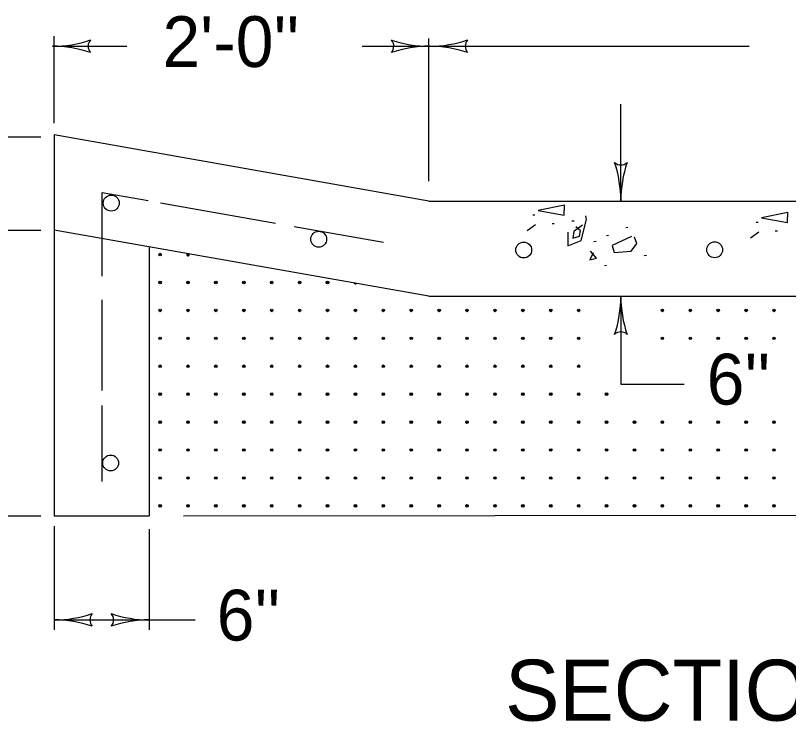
# Model space of a CAD drawing. Extents: x 999 to 1036.9, y 999.3 to 1022.6.
# Drawn here: x 1027.603 to 1030.65, y 1007.871 to 1010.653 of the extents above; entities that cross this region are included whole.
import ezdxf

# ---------------------------------------------------------------- set-up
doc = ezdxf.new("R2010")
doc.units = 0
doc.layers.add('Level 1', color=7, linetype='Continuous')
doc.layers.add('Level 2', color=7, linetype='Continuous')

msp = doc.modelspace()

# ---------------------------------------------------------------- linework, layer by layer
at = {"layer": 'Level 1'}
for p, q in [((1027.7553, 1010.2288), (1027.7553, 1010.5711)), ((1029.2325, 1009.9997), (1029.2325, 1010.5618)), ((1027.7485, 1010.5313), (1028.0417, 1010.5313)), ((1028.97, 1010.5313), (1029.2348, 1010.5313)), ((1029.2348, 1010.5313), (1030.4953, 1010.5313)), ((1029.9891, 1009.923), (1029.9891, 1010.3033)), ((1026.5169, 1010.1748), (1027.7033, 1010.1748)), ((1027.7553, 1010.1819), (1027.7553, 1008.6819)), ((1029.2325, 1009.9214), (1027.7554, 1010.1818)), ((1029.2325, 1009.9214), (1032.4825, 1009.9214)), ((1027.2206, 1009.8069), (1027.7033, 1009.8069)), ((1029.2325, 1009.5464), (1027.7553, 1009.8069)), ((1028.1303, 1009.7417), (1028.1303, 1008.6819)), ((1029.2325, 1009.5464), (1029.9891, 1009.5464)), ((1029.9891, 1009.5464), (1029.9891, 1009.2)), ((1029.9894, 1009.5464), (1032.4825, 1009.5464)), ((1029.9891, 1009.2), (1030.2391, 1009.2)), ((1026.5271, 1008.6816), (1027.7033, 1008.6816)), ((1027.7553, 1008.6819), (1028.1303, 1008.6819)), ((1028.2655, 1008.682), (1033.5165, 1008.6858)), ((1027.7553, 1008.6402), (1027.7553, 1008.2328)), ((1028.1303, 1008.6287), (1028.1303, 1008.2328)), ((1027.7553, 1008.2716), (1028.3105, 1008.2716))]:
    msp.add_line(p, q, dxfattribs=at)
for points in [[(1029.7669, 1009.9054), (1029.6634, 1009.8841), (1029.7658, 1009.8659), (1029.7669, 1009.9065)], [(1030.6471, 1009.8765), (1030.5436, 1009.8552), (1030.646, 1009.837), (1030.6471, 1009.8776)], [(1029.6503, 1009.8664), (1029.6418, 1009.8653)], [(1029.7797, 1009.7988), (1029.7797, 1009.7454), (1029.833, 1009.7658), (1029.8533, 1009.8489), (1029.8512, 1009.8628)], [(1029.8048, 1009.8429), (1029.7963, 1009.8418)], [(1030.5305, 1009.8375), (1030.5219, 1009.8364)], [(1029.6197, 1009.8052), (1029.6528, 1009.8287)], [(1029.7263, 1009.8324), (1029.7177, 1009.8313)], [(1029.8373, 1009.8265), (1029.8032, 1009.802), (1029.7999, 1009.7753), (1029.8266, 1009.7838), (1029.8298, 1009.8041), (1029.8117, 1009.8202)], [(1030.0168, 1009.8167), (1030.0083, 1009.8157)], [(1029.9409, 1009.7853), (1029.9323, 1009.7843)], [(1030.0309, 1009.7813), (1029.9552, 1009.7461), (1029.9627, 1009.7183), (1030.0299, 1009.7237), (1030.0523, 1009.7547), (1030.0427, 1009.7792)], [(1030.4998, 1009.7763), (1030.5329, 1009.7998)], [(1030.6064, 1009.8035), (1030.5978, 1009.8024)], [(1029.8912, 1009.7618), (1029.8827, 1009.7607)], [(1029.8801, 1009.7172), (1029.8673, 1009.6905), (1029.8928, 1009.6968), (1029.8694, 1009.7235)], [(1030.0902, 1009.7068), (1030.0816, 1009.7057)], [(1029.9331, 1009.6675), (1029.9245, 1009.6664)]]:
    msp.add_lwpolyline(points, dxfattribs=at)
for centre, radius in [((1028.1728, 1009.7107), 0.005), ((1028.1728, 1009.7107), 0.0025), ((1028.2828, 1009.7107), 0.0025), ((1028.1728, 1009.6007), 0.005), ((1028.1728, 1009.6007), 0.0025), ((1028.2828, 1009.6007), 0.005), ((1028.2828, 1009.6007), 0.0025), ((1028.3928, 1009.6007), 0.005), ((1028.3928, 1009.6007), 0.0025), ((1028.5028, 1009.6007), 0.005), ((1028.5028, 1009.6007), 0.0025), ((1028.6128, 1009.6007), 0.005), ((1028.6128, 1009.6007), 0.0025), ((1028.7228, 1009.6007), 0.005), ((1028.7228, 1009.6007), 0.0025), ((1028.8328, 1009.6007), 0.005), ((1028.8328, 1009.6007), 0.0025), ((1028.1728, 1009.4907), 0.005), ((1028.1728, 1009.4907), 0.0025), ((1028.2828, 1009.4907), 0.005), ((1028.2828, 1009.4907), 0.0025), ((1028.3928, 1009.4907), 0.005), ((1028.3928, 1009.4907), 0.0025), ((1028.5028, 1009.4907), 0.005), ((1028.5028, 1009.4907), 0.0025), ((1028.6128, 1009.4907), 0.005), ((1028.6128, 1009.4907), 0.0025), ((1028.7228, 1009.4907), 0.005), ((1028.7228, 1009.4907), 0.0025), ((1028.8328, 1009.4907), 0.005), ((1028.8328, 1009.4907), 0.0025), ((1028.9428, 1009.4907), 0.005), ((1028.9428, 1009.4907), 0.0025), ((1029.0528, 1009.4907), 0.005), ((1029.0528, 1009.4907), 0.0025), ((1029.1628, 1009.4907), 0.005), ((1029.1628, 1009.4907), 0.0025), ((1029.2728, 1009.4907), 0.005), ((1029.2728, 1009.4907), 0.0025), ((1029.3828, 1009.4907), 0.005), ((1029.3828, 1009.4907), 0.0025), ((1029.4928, 1009.4907), 0.005), ((1029.4928, 1009.4907), 0.0025), ((1029.6028, 1009.4907), 0.005), ((1029.6028, 1009.4907), 0.0025), ((1029.7128, 1009.4907), 0.005), ((1029.7128, 1009.4907), 0.0025), ((1029.8228, 1009.4907), 0.005), ((1029.8228, 1009.4907), 0.0025), ((1030.1528, 1009.4907), 0.005), ((1030.1528, 1009.4907), 0.0025), ((1030.2628, 1009.4907), 0.005), ((1030.2628, 1009.4907), 0.0025), ((1030.3728, 1009.4907), 0.005), ((1030.3728, 1009.4907), 0.0025), ((1030.4828, 1009.4907), 0.005), ((1030.4828, 1009.4907), 0.0025), ((1030.5928, 1009.4907), 0.005), ((1030.5928, 1009.4907), 0.0025), ((1028.1728, 1009.3807), 0.005), ((1028.1728, 1009.3807), 0.0025), ((1028.2828, 1009.3807), 0.005), ((1028.2828, 1009.3807), 0.0025), ((1028.3928, 1009.3807), 0.005), ((1028.3928, 1009.3807), 0.0025), ((1028.5028, 1009.3807), 0.005), ((1028.5028, 1009.3807), 0.0025), ((1028.6128, 1009.3807), 0.005), ((1028.6128, 1009.3807), 0.0025), ((1028.7228, 1009.3807), 0.005), ((1028.7228, 1009.3807), 0.0025), ((1028.8328, 1009.3807), 0.005), ((1028.8328, 1009.3807), 0.0025), ((1028.9428, 1009.3807), 0.005), ((1028.9428, 1009.3807), 0.0025), ((1029.0528, 1009.3807), 0.005), ((1029.0528, 1009.3807), 0.0025), ((1029.1628, 1009.3807), 0.005), ((1029.1628, 1009.3807), 0.0025), ((1029.2728, 1009.3807), 0.005), ((1029.2728, 1009.3807), 0.0025), ((1029.3828, 1009.3807), 0.005), ((1029.3828, 1009.3807), 0.0025), ((1029.4928, 1009.3807), 0.005), ((1029.4928, 1009.3807), 0.0025), ((1029.6028, 1009.3807), 0.005), ((1029.6028, 1009.3807), 0.0025), ((1029.7128, 1009.3807), 0.005), ((1029.7128, 1009.3807), 0.0025), ((1029.8228, 1009.3807), 0.005), ((1029.8228, 1009.3807), 0.0025), ((1030.1528, 1009.3807), 0.005), ((1030.1528, 1009.3807), 0.0025), ((1030.2628, 1009.3807), 0.005), ((1030.2628, 1009.3807), 0.0025), ((1030.3728, 1009.3807), 0.005), ((1030.3728, 1009.3807), 0.0025), ((1030.4828, 1009.3807), 0.005), ((1030.4828, 1009.3807), 0.0025), ((1030.5928, 1009.3807), 0.005), ((1030.5928, 1009.3807), 0.0025), ((1028.1728, 1009.2707), 0.005), ((1028.1728, 1009.2707), 0.0025), ((1028.2828, 1009.2707), 0.005), ((1028.2828, 1009.2707), 0.0025), ((1028.3928, 1009.2707), 0.005), ((1028.3928, 1009.2707), 0.0025), ((1028.5028, 1009.2707), 0.005), ((1028.5028, 1009.2707), 0.0025), ((1028.6128, 1009.2707), 0.005), ((1028.6128, 1009.2707), 0.0025), ((1028.7228, 1009.2707), 0.005), ((1028.7228, 1009.2707), 0.0025), ((1028.8328, 1009.2707), 0.005), ((1028.8328, 1009.2707), 0.0025), ((1028.9428, 1009.2707), 0.005), ((1028.9428, 1009.2707), 0.0025), ((1029.0528, 1009.2707), 0.005), ((1029.0528, 1009.2707), 0.0025), ((1029.1628, 1009.2707), 0.005), ((1029.1628, 1009.2707), 0.0025), ((1029.2728, 1009.2707), 0.005), ((1029.2728, 1009.2707), 0.0025), ((1029.3828, 1009.2707), 0.005), ((1029.3828, 1009.2707), 0.0025), ((1029.4928, 1009.2707), 0.005), ((1029.4928, 1009.2707), 0.0025), ((1029.6028, 1009.2707), 0.005), ((1029.6028, 1009.2707), 0.0025), ((1029.7128, 1009.2707), 0.005), ((1029.7128, 1009.2707), 0.0025), ((1029.8228, 1009.2707), 0.005), ((1029.8228, 1009.2707), 0.0025), ((1028.1728, 1009.1607), 0.005), ((1028.1728, 1009.1607), 0.0025), ((1028.2828, 1009.1607), 0.005), ((1028.2828, 1009.1607), 0.0025), ((1028.3928, 1009.1607), 0.005), ((1028.3928, 1009.1607), 0.0025), ((1028.5028, 1009.1607), 0.005), ((1028.5028, 1009.1607), 0.0025), ((1028.6128, 1009.1607), 0.005), ((1028.6128, 1009.1607), 0.0025), ((1028.7228, 1009.1607), 0.005), ((1028.7228, 1009.1607), 0.0025), ((1028.8328, 1009.1607), 0.005), ((1028.8328, 1009.1607), 0.0025), ((1028.9428, 1009.1607), 0.005), ((1028.9428, 1009.1607), 0.0025), ((1029.0528, 1009.1607), 0.005), ((1029.0528, 1009.1607), 0.0025), ((1029.1628, 1009.1607), 0.005), ((1029.1628, 1009.1607), 0.0025), ((1029.2728, 1009.1607), 0.005), ((1029.2728, 1009.1607), 0.0025), ((1029.3828, 1009.1607), 0.005), ((1029.3828, 1009.1607), 0.0025), ((1029.4928, 1009.1607), 0.005), ((1029.4928, 1009.1607), 0.0025), ((1029.6028, 1009.1607), 0.005), ((1029.6028, 1009.1607), 0.0025), ((1029.7128, 1009.1607), 0.005), ((1029.7128, 1009.1607), 0.0025), ((1029.8228, 1009.1607), 0.005), ((1029.8228, 1009.1607), 0.0025), ((1029.9328, 1009.1607), 0.005), ((1029.9328, 1009.1607), 0.0025), ((1028.1728, 1009.0507), 0.005), ((1028.1728, 1009.0507), 0.0025), ((1028.2828, 1009.0507), 0.005), ((1028.2828, 1009.0507), 0.0025), ((1028.3928, 1009.0507), 0.005), ((1028.3928, 1009.0507), 0.0025), ((1028.5028, 1009.0507), 0.005), ((1028.5028, 1009.0507), 0.0025), ((1028.6128, 1009.0507), 0.005), ((1028.6128, 1009.0507), 0.0025), ((1028.7228, 1009.0507), 0.005), ((1028.7228, 1009.0507), 0.0025), ((1028.8328, 1009.0507), 0.005), ((1028.8328, 1009.0507), 0.0025), ((1028.9428, 1009.0507), 0.005), ((1028.9428, 1009.0507), 0.0025), ((1029.0528, 1009.0507), 0.005), ((1029.0528, 1009.0507), 0.0025), ((1029.1628, 1009.0507), 0.005), ((1029.1628, 1009.0507), 0.0025), ((1029.2728, 1009.0507), 0.005), ((1029.2728, 1009.0507), 0.0025), ((1029.3828, 1009.0507), 0.005), ((1029.3828, 1009.0507), 0.0025), ((1029.4928, 1009.0507), 0.005), ((1029.4928, 1009.0507), 0.0025), ((1029.6028, 1009.0507), 0.005), ((1029.6028, 1009.0507), 0.0025), ((1029.7128, 1009.0507), 0.005), ((1029.7128, 1009.0507), 0.0025), ((1029.8228, 1009.0507), 0.005), ((1029.8228, 1009.0507), 0.0025), ((1029.9328, 1009.0507), 0.005), ((1029.9328, 1009.0507), 0.0025), ((1030.0428, 1009.0507), 0.005), ((1030.0428, 1009.0507), 0.0025), ((1030.1528, 1009.0507), 0.005), ((1030.1528, 1009.0507), 0.0025), ((1030.2628, 1009.0507), 0.005), ((1030.2628, 1009.0507), 0.0025), ((1030.3728, 1009.0507), 0.005), ((1030.3728, 1009.0507), 0.0025), ((1030.4828, 1009.0507), 0.005), ((1030.4828, 1009.0507), 0.0025), ((1030.5928, 1009.0507), 0.005), ((1030.5928, 1009.0507), 0.0025), ((1028.1728, 1008.9407), 0.005), ((1028.1728, 1008.9407), 0.0025), ((1028.2828, 1008.9407), 0.005), ((1028.2828, 1008.9407), 0.0025), ((1028.3928, 1008.9407), 0.005), ((1028.3928, 1008.9407), 0.0025), ((1028.5028, 1008.9407), 0.005), ((1028.5028, 1008.9407), 0.0025), ((1028.6128, 1008.9407), 0.005), ((1028.6128, 1008.9407), 0.0025), ((1028.7228, 1008.9407), 0.005), ((1028.7228, 1008.9407), 0.0025), ((1028.8328, 1008.9407), 0.005), ((1028.8328, 1008.9407), 0.0025), ((1028.9428, 1008.9407), 0.005), ((1028.9428, 1008.9407), 0.0025), ((1029.0528, 1008.9407), 0.005), ((1029.0528, 1008.9407), 0.0025), ((1029.1628, 1008.9407), 0.005), ((1029.1628, 1008.9407), 0.0025), ((1029.2728, 1008.9407), 0.005), ((1029.2728, 1008.9407), 0.0025), ((1029.3828, 1008.9407), 0.005), ((1029.3828, 1008.9407), 0.0025), ((1029.4928, 1008.9407), 0.005), ((1029.4928, 1008.9407), 0.0025), ((1029.6028, 1008.9407), 0.005), ((1029.6028, 1008.9407), 0.0025), ((1029.7128, 1008.9407), 0.005), ((1029.7128, 1008.9407), 0.0025), ((1029.8228, 1008.9407), 0.005), ((1029.8228, 1008.9407), 0.0025), ((1029.9328, 1008.9407), 0.005), ((1029.9328, 1008.9407), 0.0025), ((1030.0428, 1008.9407), 0.005), ((1030.0428, 1008.9407), 0.0025), ((1030.1528, 1008.9407), 0.005), ((1030.1528, 1008.9407), 0.0025), ((1030.2628, 1008.9407), 0.005), ((1030.2628, 1008.9407), 0.0025), ((1030.3728, 1008.9407), 0.005), ((1030.3728, 1008.9407), 0.0025), ((1030.4828, 1008.9407), 0.005), ((1030.4828, 1008.9407), 0.0025), ((1030.5928, 1008.9407), 0.005), ((1030.5928, 1008.9407), 0.0025), ((1028.1728, 1008.8307), 0.005), ((1028.1728, 1008.8307), 0.0025), ((1028.2828, 1008.8307), 0.005), ((1028.2828, 1008.8307), 0.0025), ((1028.3928, 1008.8307), 0.005), ((1028.3928, 1008.8307), 0.0025), ((1028.5028, 1008.8307), 0.005), ((1028.5028, 1008.8307), 0.0025), ((1028.6128, 1008.8307), 0.005), ((1028.6128, 1008.8307), 0.0025), ((1028.7228, 1008.8307), 0.005), ((1028.7228, 1008.8307), 0.0025), ((1028.8328, 1008.8307), 0.005), ((1028.8328, 1008.8307), 0.0025), ((1028.9428, 1008.8307), 0.005), ((1028.9428, 1008.8307), 0.0025), ((1029.0528, 1008.8307), 0.005), ((1029.0528, 1008.8307), 0.0025), ((1029.1628, 1008.8307), 0.005), ((1029.1628, 1008.8307), 0.0025), ((1029.2728, 1008.8307), 0.005), ((1029.2728, 1008.8307), 0.0025), ((1029.3828, 1008.8307), 0.005), ((1029.3828, 1008.8307), 0.0025), ((1029.4928, 1008.8307), 0.005), ((1029.4928, 1008.8307), 0.0025), ((1029.6028, 1008.8307), 0.005), ((1029.6028, 1008.8307), 0.0025), ((1029.7128, 1008.8307), 0.005), ((1029.7128, 1008.8307), 0.0025), ((1029.8228, 1008.8307), 0.005), ((1029.8228, 1008.8307), 0.0025), ((1029.9328, 1008.8307), 0.005), ((1029.9328, 1008.8307), 0.0025), ((1030.0428, 1008.8307), 0.005), ((1030.0428, 1008.8307), 0.0025), ((1030.1528, 1008.8307), 0.005), ((1030.1528, 1008.8307), 0.0025), ((1030.2628, 1008.8307), 0.005), ((1030.2628, 1008.8307), 0.0025), ((1030.3728, 1008.8307), 0.005), ((1030.3728, 1008.8307), 0.0025), ((1030.4828, 1008.8307), 0.005), ((1030.4828, 1008.8307), 0.0025), ((1030.5928, 1008.8307), 0.005), ((1030.5928, 1008.8307), 0.0025), ((1028.1728, 1008.7207), 0.005), ((1028.1728, 1008.7207), 0.0025), ((1028.2828, 1008.7207), 0.005), ((1028.2828, 1008.7207), 0.0025), ((1028.3928, 1008.7207), 0.005), ((1028.3928, 1008.7207), 0.0025), ((1028.5028, 1008.7207), 0.005), ((1028.5028, 1008.7207), 0.0025), ((1028.6128, 1008.7207), 0.005), ((1028.6128, 1008.7207), 0.0025), ((1028.7228, 1008.7207), 0.005), ((1028.7228, 1008.7207), 0.0025), ((1028.8328, 1008.7207), 0.005), ((1028.8328, 1008.7207), 0.0025), ((1028.9428, 1008.7207), 0.005), ((1028.9428, 1008.7207), 0.0025), ((1029.0528, 1008.7207), 0.005), ((1029.0528, 1008.7207), 0.0025), ((1029.1628, 1008.7207), 0.005), ((1029.1628, 1008.7207), 0.0025), ((1029.2728, 1008.7207), 0.005), ((1029.2728, 1008.7207), 0.0025), ((1029.3828, 1008.7207), 0.005), ((1029.3828, 1008.7207), 0.0025), ((1029.4928, 1008.7207), 0.005), ((1029.4928, 1008.7207), 0.0025), ((1029.6028, 1008.7207), 0.005), ((1029.6028, 1008.7207), 0.0025), ((1029.7128, 1008.7207), 0.005), ((1029.7128, 1008.7207), 0.0025), ((1029.8228, 1008.7207), 0.005), ((1029.8228, 1008.7207), 0.0025), ((1029.9328, 1008.7207), 0.005), ((1029.9328, 1008.7207), 0.0025), ((1030.0428, 1008.7207), 0.005), ((1030.0428, 1008.7207), 0.0025), ((1030.1528, 1008.7207), 0.005), ((1030.1528, 1008.7207), 0.0025), ((1030.2628, 1008.7207), 0.005), ((1030.2628, 1008.7207), 0.0025), ((1030.3728, 1008.7207), 0.005), ((1030.3728, 1008.7207), 0.0025), ((1030.4828, 1008.7207), 0.005), ((1030.4828, 1008.7207), 0.0025), ((1030.5928, 1008.7207), 0.005), ((1030.5928, 1008.7207), 0.0025)]:
    msp.add_circle(centre, radius, dxfattribs=at)
for centre, radius, start, end in [((1027.7485, 1011.0001), 0.4688, 270, 288.6688), ((1027.7485, 1011.0001), 0.4688, 270, 288.6688), ((1027.9268, 1010.5313), 0.0375, 138.7746, 220.8913), ((1027.9268, 1010.5313), 0.0375, 138.7746, 220.8913), ((1029.0566, 1010.5314), 0.0375, 318.7746, 40.8913), ((1029.0566, 1010.5314), 0.0375, 318.7746, 40.8913), ((1029.2348, 1011.0001), 0.4688, 251.3472, 269.9939), ((1029.2348, 1011.0001), 0.4688, 251.3472, 269.9939), ((1029.2348, 1011.0001), 0.4687, 270, 288.6688), ((1029.2348, 1011.0001), 0.4687, 270, 288.6688), ((1029.4131, 1010.5313), 0.0375, 138.7746, 220.8913), ((1029.4131, 1010.5313), 0.0375, 138.7746, 220.8913), ((1027.7485, 1011.0001), 0.4688, 269.9878, 270), ((1027.7485, 1011.0001), 0.4688, 269.9878, 270), ((1027.7485, 1010.0626), 0.4688, 71.3472, 89.9939), ((1027.7485, 1010.0626), 0.4688, 71.3472, 89.9939), ((1029.2348, 1010.0626), 0.4688, 90, 108.6688), ((1029.2348, 1010.0626), 0.4688, 90, 108.6688), ((1029.2348, 1011.0001), 0.4687, 269.9878, 270), ((1029.2348, 1011.0001), 0.4687, 269.9878, 270), ((1029.2348, 1010.0626), 0.4688, 89.9878, 90), ((1029.2348, 1010.0626), 0.4688, 89.9878, 90), ((1029.2348, 1010.0626), 0.4687, 71.3472, 89.9939), ((1029.2348, 1010.0626), 0.4687, 71.3472, 89.9939), ((1029.9891, 1010.1012), 0.0375, 228.7746, 310.8913), ((1029.5203, 1009.923), 0.4688, 0, 18.6688), ((1030.4578, 1009.923), 0.4688, 161.3472, 179.9939), ((1029.5203, 1009.923), 0.4688, 359.9878, 0), ((1028.2828, 1009.7107), 0.005, 117.9923, 41.9162), ((1028.9428, 1009.6007), 0.005, 205.0624, 314.8461), ((1029.5203, 1009.5464), 0.4688, 341.3472, 359.9939), ((1030.4578, 1009.5464), 0.4688, 179.9878, 180), ((1030.4578, 1009.5464), 0.4688, 180, 198.6688), ((1029.989, 1009.3682), 0.0375, 48.7746, 130.8913), ((1027.7553, 1008.7403), 0.4688, 270, 288.6688), ((1027.9336, 1008.2715), 0.0375, 138.7746, 220.8913), ((1027.9521, 1008.2716), 0.0375, 318.7746, 40.8913), ((1027.9521, 1008.2716), 0.0375, 318.7746, 40.8913), ((1028.1303, 1008.7403), 0.4688, 251.3472, 269.9939), ((1028.1303, 1008.7403), 0.4688, 251.3472, 269.9939), ((1027.7553, 1008.7403), 0.4688, 269.9878, 270), ((1027.7553, 1007.8028), 0.4688, 71.3472, 89.9939), ((1028.1303, 1007.8028), 0.4688, 90, 108.6688), ((1028.1303, 1007.8028), 0.4688, 90, 108.6688), ((1028.1303, 1007.8028), 0.4688, 89.9878, 90), ((1028.1303, 1007.8028), 0.4688, 89.9878, 90)]:
    msp.add_arc(centre, radius, start, end, dxfattribs=at)
at = {"layer": 'Level 2'}
for p, q in [((1027.9442, 1009.6258), (1027.9442, 1009.9553)), ((1027.9442, 1009.9553), (1028.126, 1009.9232)), ((1028.1738, 1009.9148), (1028.628, 1009.8347)), ((1028.7013, 1009.8218), (1029.0533, 1009.7597)), ((1027.9442, 1009.1752), (1027.9442, 1009.5323)), ((1027.9442, 1008.817), (1027.9442, 1009.1157))]:
    msp.add_line(p, q, dxfattribs=at)
for centre in [(1027.9803, 1009.9135), (1028.7981, 1009.7711), (1029.6062, 1009.7285), (1030.3589, 1009.7296), (1027.9779, 1008.8897)]:
    msp.add_circle(centre, 0.0313, dxfattribs=at)

# ---------------------------------------------------------------- texts
at = {"layer": 'Level 1'}
for s, height, p in [("2'-0''", 0.2, (1028.1822, 1010.4496)), ("6''", 0.2, (1030.3275, 1009.1198)), ("6''", 0.2, (1028.396, 1008.1903)), ('SECTION C-C', 0.24, (1029.5328, 1007.8746))]:
    msp.add_text(s, height=height, dxfattribs=at).set_placement(p)

doc.saveas('drawing.dxf')
